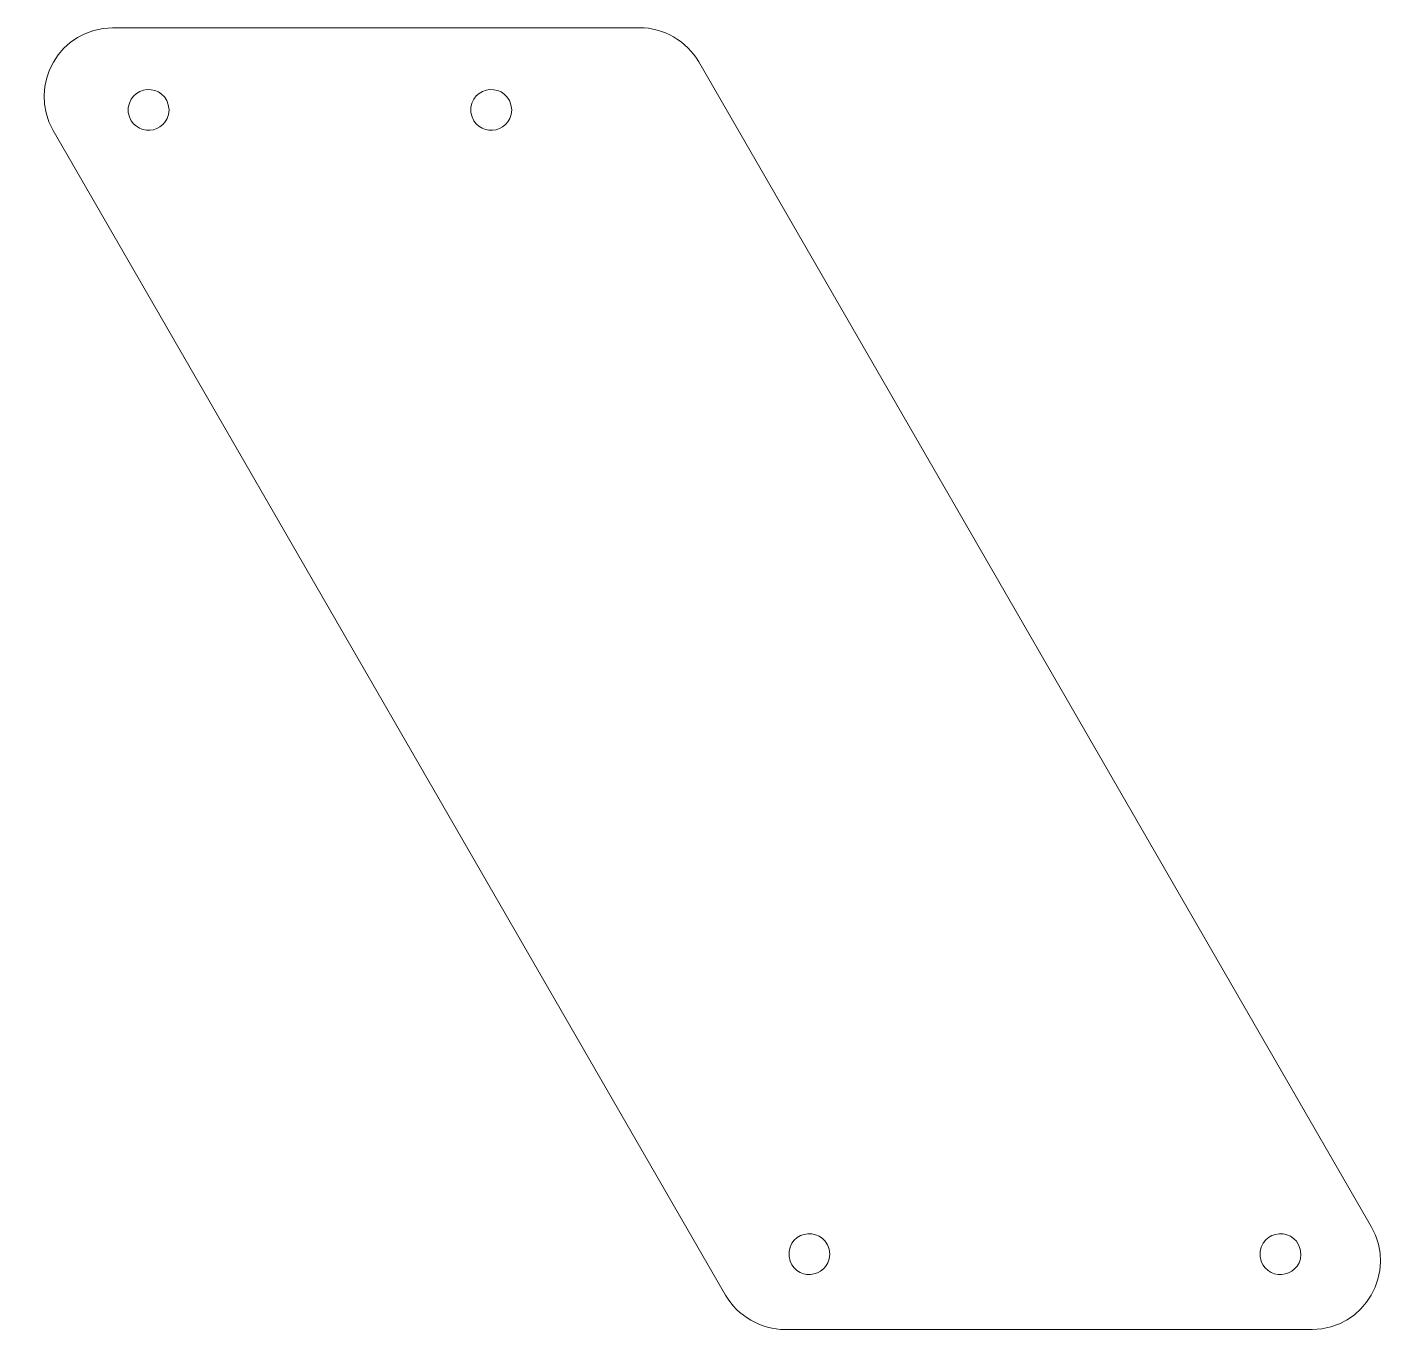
# Model space of a CAD drawing. Header units: millimetres. Extents: x 50 to 250, y 155 to 345.
import ezdxf

# ---------------------------------------------------------------- set-up
doc = ezdxf.new("R2010")
doc.units = ezdxf.units.MM
doc.header["$MEASUREMENT"] = 0
doc.layers.add('Calque 1', color=7, linetype='Continuous', lineweight=0)

msp = doc.modelspace()

# ---------------------------------------------------------------- linework, layer by layer
at = {"layer": 'Calque 1', "color": 7, "lineweight": 5}
for p, q in [((139.31, 345.3), (62.41, 345.3)), ((246.1, 170.32), (147.96, 340.32)), ((53.73, 330.3), (151.87, 160.3)), ((160.55, 155.29), (237.46, 155.29))]:
    msp.add_line(p, q, dxfattribs=at)
for points in [[(62.41, 345.3), (54.73, 345.25), (49.97, 336.99), (53.73, 330.3)], [(147.96, 340.32), (146.21, 343.31), (142.79, 345.35), (139.31, 345.3)], [(237.46, 155.29), (245.13, 155.36), (249.93, 163.66), (246.1, 170.32)], [(151.87, 160.3), (153.63, 157.27), (157.05, 155.32), (160.55, 155.29)]]:
    msp.add_open_spline(points, degree=3, dxfattribs=at)
for points in [[(70.66, 333.3), (70.34, 337.52), (64.45, 337.11), (64.67, 332.91), (65.41, 329.28), (70.43, 329.57), (70.66, 333.3)], [(120.65, 333.3), (120.39, 337.51), (114.4, 337.13), (114.69, 332.91), (115.33, 329.27), (120.48, 329.57), (120.65, 333.3)], [(167.08, 166.3), (166.78, 170.48), (160.85, 170.14), (161.12, 165.94), (161.72, 162.26), (166.86, 162.55), (167.08, 166.3)], [(235.83, 166.3), (235.58, 170.49), (229.59, 170.14), (229.87, 165.94), (230.47, 162.27), (235.66, 162.54), (235.83, 166.3)]]:
    msp.add_open_spline(points, degree=3, knots=[0, 0, 0, 0, 1, 1, 1, 2, 2, 2, 2], dxfattribs=at)

doc.saveas('drawing.dxf')
